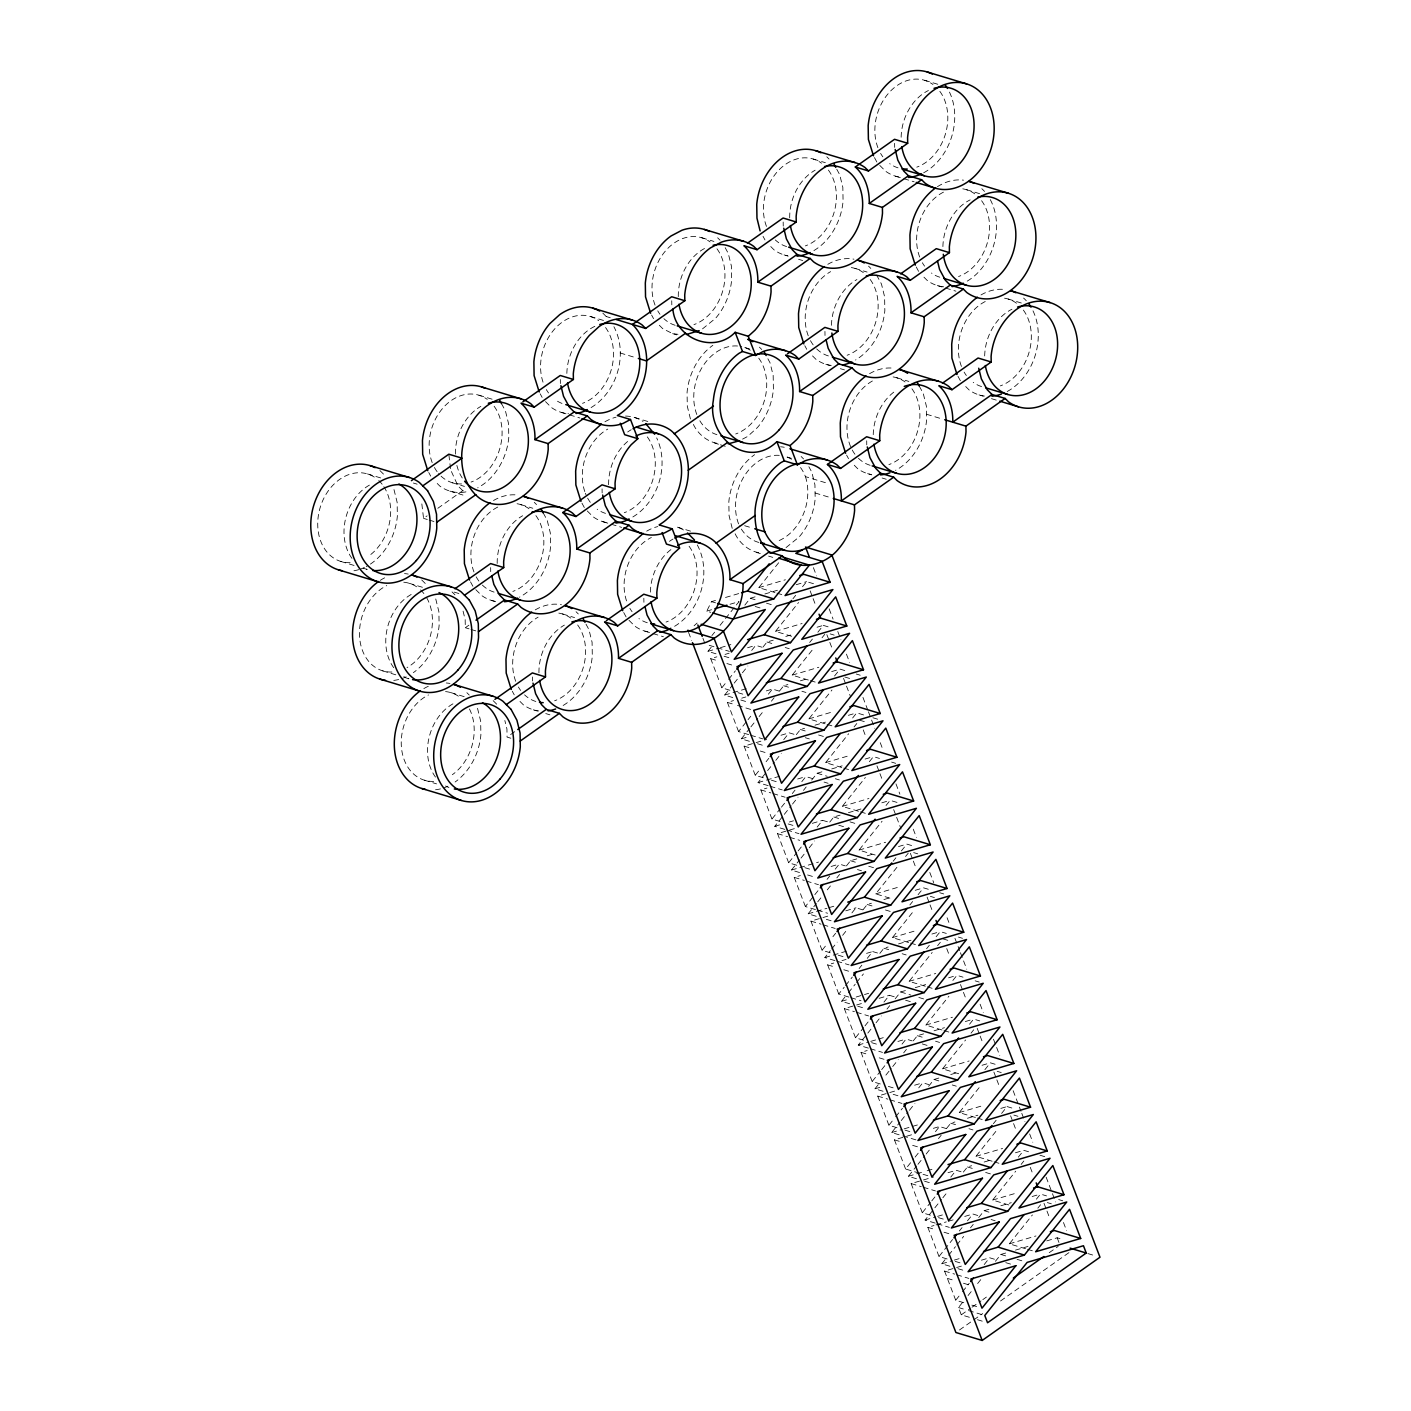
<?xml version="1.0" encoding="UTF-8"?>
<svg xmlns="http://www.w3.org/2000/svg" width="1411" height="1411" viewBox="0 0 1411 1411"><rect width="100%" height="100%" fill="white"/><g stroke="black" fill="none" stroke-linecap="round" stroke-linejoin="round"><path stroke-width="0.75" stroke-dasharray="5 3.75" d="M715.5 600.433L711.497 601.615L706.752 611.139L710.791 612.356M711.92 635.567L714.636 632.181M720.051 625.373L734.972 606.695M736.33 604.984L739.047 601.597L728.958 604.578M716.012 653.804L707.916 651.353L712.026 646.22M744.832 605.125L750.299 598.264L756.561 596.412M774.956 592.532L758.783 587.646L779.048 562.266M729.928 690.261L721.832 687.81L727.265 681.019M728.623 679.308L735.413 670.825M751.675 650.436L755.749 645.338L761.817 647.173M792.947 598.758L795.681 595.336M802.506 586.764L806.616 581.632L814.694 584.066M732.715 697.545L724.619 695.094L732.82 684.829M734.196 683.118L741.04 674.546M742.398 672.835L747.865 665.992M762.91 647.155L767.02 642.005L773.263 640.171M791.659 636.273L775.486 631.387L798.555 602.515M748.659 734.62L738.553 731.551L746.684 721.356M748.042 719.663L750.758 716.259M768.378 694.177L772.452 689.079L780.548 691.531M809.649 642.499L812.383 639.077M817.851 632.216L823.318 625.373L831.396 627.824M749.417 741.286L741.322 738.853L749.541 728.57M750.899 726.859L757.742 718.305M759.1 716.576L763.21 711.444M771.411 701.161L774.145 697.74M779.613 690.896L783.722 685.764L787.885 684.529M808.362 680.031L792.188 675.146L813.9 647.949M822.031 637.754L824.747 634.368M763.333 777.743L755.255 775.309L760.67 768.501M766.102 761.711L768.819 758.307M783.74 739.629L789.155 732.82L797.25 735.272M834.554 675.975L840.021 669.114L848.117 671.565M768.148 785.645L758.042 782.594L766.244 772.311M767.602 770.6L774.445 762.046M775.803 760.335L781.271 753.474M796.315 734.637L800.425 729.505L804.587 728.27M825.065 723.772L808.891 718.887L831.961 689.997M780.036 821.484L771.958 819.05L780.089 808.856M781.447 807.163L785.521 802.065M792.294 793.564L795.01 790.16M801.801 781.676L805.857 776.579L813.953 779.013M852.632 718.005L856.724 712.855L864.82 715.306M784.851 829.386L774.745 826.335L782.946 816.069M784.304 814.341L791.148 805.787M792.506 804.076L797.991 797.215M803.459 790.372L806.192 786.95M811.66 780.089L817.128 773.246L823.389 771.394M841.767 767.513L825.611 762.628L848.664 733.738M854.078 726.947L856.794 723.561M796.739 865.243L788.661 862.791L796.792 852.597M798.15 850.904L802.224 845.806M817.145 827.111L822.56 820.32L828.627 822.154M869.335 761.746L873.427 756.613L879.494 758.448M799.526 872.527L791.448 870.076L799.649 859.81M801.007 858.1L807.85 849.528M809.226 847.817L814.694 840.974M829.721 822.137L833.83 816.987L840.092 815.135M858.47 811.254L842.314 806.369L865.366 777.496M815.47 909.584L805.364 906.532L813.494 896.338M814.852 894.645L818.927 889.547M827.058 879.353L829.774 875.949M835.206 869.158L839.28 864.061L845.33 865.895M886.037 805.487L890.129 800.354L898.225 802.788M816.228 916.268L808.15 913.834L816.352 903.551M817.727 901.841L821.819 896.708M827.287 889.847L831.396 884.715M836.864 877.871L839.598 874.432M846.441 865.878L850.533 860.728L856.794 858.893M875.19 855.013L859.017 850.11L882.069 821.237M830.162 952.725L822.066 950.291L827.499 943.483M832.913 936.692L835.629 933.288M851.909 912.899L855.983 907.802L864.061 910.254M893.163 861.221L895.897 857.8M901.364 850.956L906.85 844.095L914.928 846.547M834.959 960.626L824.853 957.575L830.321 950.714M831.696 949.003L837.164 942.16M842.632 935.317L846.723 930.166M863.144 909.619L867.236 904.486L871.416 903.252M889.865 898.137L875.72 893.869L897.414 866.671M905.562 856.495L908.278 853.091M848.875 997.083L838.769 994.032L844.201 987.224M845.559 985.531L852.332 977.047M859.123 968.546L861.839 965.142M867.254 958.351L872.686 951.561L880.764 953.995M909.866 904.962L912.617 901.541M918.085 894.697L923.552 887.836L931.63 890.288M849.651 1003.768L841.556 1001.316L847.023 994.473M848.399 992.762L855.225 984.19M856.6 982.479L863.426 973.925M879.847 953.36L883.939 948.227L888.119 946.993M908.596 942.495L892.422 937.61L914.116 910.43M863.567 1040.224L855.472 1037.773L863.62 1027.578M864.978 1025.885L869.035 1020.788M883.956 1002.092L889.389 995.302L897.467 997.736M926.586 948.721L929.32 945.282M936.146 936.728L940.255 931.595L946.322 933.429M868.365 1048.126L858.258 1045.057L866.46 1034.792M867.836 1033.081L874.661 1024.509M876.037 1022.799L881.505 1015.955M886.972 1009.094L889.706 1005.673M895.174 998.829L900.641 991.968L906.903 990.116M925.299 986.236L909.125 981.35L932.177 952.478M937.61 945.67L940.326 942.283M880.27 1083.965L872.174 1081.514L880.323 1071.319M881.681 1069.626L885.738 1064.529M902.017 1044.14L906.091 1039.043L912.159 1040.877M952.848 980.469L956.958 975.336L963.025 977.17M883.057 1091.25L874.961 1088.816L880.429 1081.955M885.896 1075.111L891.382 1068.25M892.74 1066.54L898.207 1059.696M903.675 1052.835L906.409 1049.414M913.252 1040.859L917.362 1035.709L923.605 1033.875M942.001 1029.977L925.828 1025.091L948.897 996.219M896.973 1127.706L888.895 1125.255L894.309 1118.464M895.668 1116.771L902.458 1108.27M918.72 1087.881L922.794 1082.784L928.861 1084.618M969.551 1024.21L973.661 1019.077L979.728 1020.911M915.933 1139.876L891.664 1132.557L899.883 1122.274M901.241 1120.563L908.084 1112.009M909.442 1110.298L914.91 1103.437M928.597 1086.311L934.064 1079.468L940.308 1077.616M958.704 1073.736L942.53 1068.85L965.6 1039.96M971.015 1033.169L973.731 1029.765M927.821 1175.733L905.597 1169.013L913.728 1158.819M915.086 1157.108L919.161 1152.011M935.44 1131.64L939.497 1126.542L947.592 1128.976M984.896 1069.679L990.363 1062.818L998.459 1065.27M916.462 1178.749L908.384 1176.298L916.586 1166.015M917.944 1164.304L924.787 1155.75M926.145 1154.039L930.255 1148.889M938.456 1138.624L941.19 1135.202M946.658 1128.341L950.767 1123.209L954.93 1121.974M975.407 1117.477L959.233 1112.591L980.945 1085.412M930.378 1215.188L922.3 1212.755L930.431 1202.56M931.789 1200.867L935.863 1195.77M950.785 1177.074L956.199 1170.283L964.295 1172.717M993.397 1123.703L996.131 1120.263M1001.598 1113.42L1007.066 1106.577L1015.162 1109.011M935.193 1223.09L925.087 1220.039L941.49 1199.491M942.848 1197.78L946.957 1192.648M963.36 1172.082L967.47 1166.95L971.632 1165.715M992.109 1161.218L975.953 1156.332L997.648 1129.153M947.081 1258.947L939.003 1256.495L952.566 1239.511M959.339 1231.009L962.055 1227.623M967.487 1220.815L972.902 1214.024L980.998 1216.476M1018.301 1157.161L1023.769 1150.318L1031.864 1152.752M949.868 1266.231L941.79 1263.797L947.257 1256.936M948.615 1255.226L955.459 1246.671M956.834 1244.943L963.66 1236.389M970.503 1227.817L973.237 1224.395M978.705 1217.552L984.173 1210.691L990.434 1208.857M1008.812 1204.959L992.656 1200.073L1015.708 1171.201M1021.141 1164.41L1023.839 1161.006M963.784 1302.688L955.706 1300.236L961.138 1293.446M962.496 1291.753L969.269 1283.252M984.19 1264.573L989.622 1257.765L995.672 1259.6M1036.38 1199.191L1040.471 1194.059L1046.539 1195.893M969.357 1317.274L961.279 1314.823L958.492 1307.538L962.584 1302.388M968.069 1295.545L972.161 1290.412M977.629 1283.551L981.739 1278.419M995.408 1261.293L1000.875 1254.45L1007.137 1252.598M1025.532 1248.717L1009.359 1243.832L1032.411 1214.942M1037.843 1208.151L1040.56 1204.747M694.106 625.779L697.105 623.062M421.836 503.903L423.547 518.366L427.11 515.844M437.798 508.295L462.737 490.658L466.494 491.786A54.465 42.277 -73.2 0 1 439.862 486.107L436.475 482.721M463.073 611.139L465.171 619.641L465.313 627.719L468.875 625.196M510.623 734.567L515.967 730.792M961.279 1314.823L970.239 1308.491M972.038 1307.221L981.015 1300.871M982.814 1299.619L986.395 1297.079M1049.202 1252.703L1058.179 1246.372M959.462 1329.991L971.967 1321.155M973.749 1319.902L982.673 1313.588M1000.522 1300.977L1070.12 1251.804M702.519 328.869L715.589 318.269A54.465 42.277 -73.2 0 0 731.639 279.96L731.427 266.168L728.27 253.416L724.372 246.184M591.086 407.585C617.26 391.817 628.406 353.844 613.908 326.717M742.592 439.103L747.636 436.458L757.354 427.621A54.465 42.277 -73.2 0 0 773.404 389.33L773.175 375.52L770.036 362.768L767.108 357.353M632.851 516.955C658.496 501.505 669.555 464.942 656.662 437.886M786.033 547.591L799.102 536.991A54.465 42.277 -73.2 0 0 815.17 498.683L814.941 484.89L811.801 472.138L808.873 466.724M674.599 626.308C702.008 609.817 712.749 569.215 695.482 541.824M725.519 597.47L739.523 593.343M758.783 587.646L785.398 579.78M706.752 611.139L712.802 609.34M764.903 593.96L777.426 590.257M796.192 584.701L806.616 581.632M707.916 651.353L718.34 648.284M720.439 647.667L730.863 644.58M775.486 631.387L802.101 623.521M721.832 687.81L710.703 658.655L716.841 656.838M725.042 654.422L729.134 653.205M747.565 647.755L755.749 645.338M785.786 636.467L792.03 634.615M817.057 627.225L823.318 625.373M724.619 695.094L747.565 688.321M792.188 675.146L818.803 667.28M738.553 731.551L727.406 702.396L733.544 700.579M741.745 698.163L745.837 696.946M766.314 690.896L772.452 689.079M800.407 680.825L808.75 678.356M831.679 671.583L840.021 669.114M741.322 738.853L747.583 737.001M808.891 718.887L833.46 711.62M755.255 775.309L744.108 746.137L766.632 739.487M780.971 735.254L789.155 732.82M815.011 725.183L825.453 722.115M848.381 715.324L856.724 712.855M758.042 782.594L783.052 775.203M825.611 762.628L850.18 755.361M771.958 819.05L760.811 789.878L766.967 788.061M797.674 778.995L805.857 776.579M831.732 768.924L842.155 765.856M865.084 759.065L873.427 756.613M774.745 826.335L780.989 824.483M789.331 822.031L793.511 820.796M842.314 806.369L868.929 798.503M788.661 862.791L777.532 833.636L795.945 828.186M812.33 823.336L822.56 820.32M848.434 812.683L860.939 808.979M881.804 802.824L890.129 800.354M791.448 870.076L818.556 862.068M859.017 850.11L885.632 842.261M805.364 906.532L794.234 877.377L800.372 875.561M831.079 866.477L839.28 864.061M867.218 855.807L875.561 853.338M898.507 846.565L906.85 844.095M808.15 913.834L814.412 911.982M816.493 911.365L826.917 908.278M828.998 907.661L835.259 905.809M875.72 893.869L900.289 886.602M822.066 950.291L810.937 921.118L829.368 915.668M845.736 910.836L855.983 907.802M883.921 899.548L892.263 897.079M915.21 890.306L923.552 887.836M824.853 957.575L849.881 950.185M892.422 937.61L916.991 930.343M838.769 994.032L827.64 964.859L833.778 963.043M841.961 960.626L846.071 959.427M866.548 953.377L872.686 951.561M898.542 943.906L911.047 940.22M931.913 934.047L940.255 931.595M841.556 1001.316L847.817 999.464M856.16 997.013L862.403 995.161M864.502 994.543L868.665 993.309M909.125 981.35L935.74 973.484M855.472 1037.773L844.342 1008.618L854.572 1005.584M856.618 1004.985L862.774 1003.168M879.141 998.318L889.389 995.302M915.245 987.665L925.669 984.578M948.615 977.805L956.958 975.336M858.258 1045.057L868.682 1041.988M870.781 1041.371L883.286 1037.667M925.828 1025.091L952.443 1017.225M872.174 1081.514L861.045 1052.359L867.183 1050.542M897.907 1041.459L906.091 1039.043M934.029 1030.788L944.47 1027.702M965.318 1021.546L973.661 1019.077M874.961 1088.816L881.222 1086.964M942.53 1068.85L969.145 1060.984M888.895 1125.255L877.748 1096.1L896.179 1090.65M914.61 1085.218L922.794 1082.784M950.749 1074.529L956.993 1072.677M982.021 1065.287L990.363 1062.818M891.664 1132.557L902.105 1129.47M904.186 1128.853L918.79 1124.549M959.233 1112.591L983.802 1105.324M905.597 1169.013L894.451 1139.841L904.698 1136.825M906.744 1136.208L912.882 1134.391M933.359 1128.341L939.497 1126.542M967.452 1118.27L977.876 1115.201M1000.822 1108.411L1007.066 1106.577M908.384 1176.298L914.628 1174.446M916.709 1173.829L925.052 1171.377M927.15 1170.76L935.493 1168.29M975.953 1156.332L1002.568 1148.466M922.3 1212.755L911.153 1183.582L921.401 1180.566M923.447 1179.966L933.676 1176.933M948.016 1172.7L956.199 1170.283M984.155 1162.029L992.497 1159.56M1015.426 1152.787L1023.769 1150.318M925.087 1220.039L935.511 1216.97M937.592 1216.353L945.934 1213.883M992.656 1200.073L1017.225 1192.824M939.003 1256.495L927.856 1227.341L934.011 1225.524M936.057 1224.907L946.287 1221.891M948.333 1221.291L954.489 1219.474M964.718 1216.441L972.902 1214.024M1000.858 1205.77L1011.281 1202.683M1032.129 1196.528L1040.471 1194.059M941.79 1263.797L952.213 1260.711M954.295 1260.094L962.637 1257.624M1009.359 1243.832L1035.974 1235.965M955.706 1300.236L944.576 1271.082L962.99 1265.632M981.421 1260.182L989.622 1257.765M1015.479 1250.128L1027.984 1246.424M1046.75 1240.886L1057.192 1237.8L1063.241 1239.634M659.325 325.271L662.711 328.657L672.641 333.631L677.968 334.319M693.365 424.429C698.198 434.553 708.375 442.789 719.733 443.671M735.131 533.781C739.946 543.905 750.123 552.16 761.499 553.041M924.646 80.304L938.791 84.572M966.394 189.674L980.557 193.942M895.509 176.181L901.717 178.051M903.798 178.686L914.169 181.807M813.212 159.037L825.347 162.688M1008.159 299.026L1022.305 303.312M937.257 285.533L943.483 287.421M945.564 288.038L955.935 291.177M854.978 268.39L867.095 272.058M784.075 254.897L788.22 256.149M798.591 259.289L802.736 260.541M701.778 237.754L713.913 241.422M979.022 394.904L983.167 396.156M991.474 398.66L997.7 400.548M896.726 377.76L908.86 381.429M825.841 364.267L829.985 365.52M840.356 368.659L844.501 369.911M749.611 348.958L743.544 347.124A45.752 35.522 -73.2 0 1 750.317 350.245M672.641 333.631L676.68 334.848M606.201 316.505L610.24 317.74M926.498 414.234L942.671 419.12M590.345 316.487L604.508 320.756M620.117 352.962L636.29 357.847M867.589 473.62L871.751 474.872M882.122 478.012L886.267 479.264M787.32 457.093L791.359 458.31M634.65 417.515L648.795 421.783M714.407 442.983L718.446 444.218M720.474 444.818L726.524 446.652M800.513 467.535A45.752 35.522 -73.2 0 1 805.434 476.636L827.657 483.356M561.208 412.347L567.434 414.234M569.515 414.869L579.886 417.991M815.082 492.968L831.238 497.854M478.929 395.203L493.074 399.489M744.638 525.703L752.716 528.137M690.561 531.153L676.416 526.867A54.465 42.277 -73.2 0 1 684.794 530.783M756.173 552.354L760.317 553.606M768.607 556.11L772.769 557.363M602.973 521.717L609.199 523.604M611.28 524.222L621.651 527.361M452.314 482.738L464.448 486.407M520.677 504.574L532.811 508.242M449.792 491.081L466.388 496.09M413.37 483.038L417.127 484.167M776.985 593.149L783.034 594.983M367.495 473.937L381.64 478.223M750.299 598.264L758.395 600.716M766.473 603.15L772.54 604.984M755.22 606.483L761.287 608.317M830.144 633.892L834.183 635.109M711.497 601.615L715.553 602.832M423.547 518.366L427.304 519.495M429.173 520.059L434.8 521.77M767.02 642.005L773.069 643.839M785.204 647.508L789.243 648.725M856.195 673.999L860.234 675.234M844.836 677.015L850.886 678.85M709.186 645.286L715.236 647.12M717.264 647.737L729.399 651.388M810.39 680.631L816.458 682.465M644.739 631.087L650.965 632.957M653.028 633.592L663.399 636.714M724.09 656.238L732.186 658.69M710.703 658.655L718.781 661.089M726.877 663.54L734.955 665.974M562.442 613.944L574.577 617.595M783.722 685.764L789.772 687.58M801.907 691.249L805.946 692.466M491.539 600.451L495.702 601.703M872.898 717.758L878.965 719.575M458.892 593.537L451.379 591.262L454.977 594.86M340.898 561.472L355.043 565.74M363.121 568.192L367.16 569.409A45.752 35.522 -73.2 0 1 363.685 568.086M409.261 583.307L423.406 587.576M859.511 720.157L865.578 721.991M738.006 692.695L744.073 694.529M827.093 724.372L833.16 726.206M740.793 699.997L748.888 702.431M727.406 702.396L735.501 704.83M737.512 705.447L751.657 709.715M465.313 627.719L469.052 628.847M470.939 629.429L476.565 631.123M800.425 729.505L808.503 731.939M818.609 734.99L824.677 736.824M891.629 762.099L895.668 763.333M805.328 737.706L809.367 738.941M750.67 735.219L762.804 738.888M843.796 768.131L849.863 769.965M757.495 743.738L765.591 746.172M744.108 746.137L752.204 748.588M760.282 751.022L768.378 753.474M817.128 773.246L827.234 776.297M835.312 778.749L839.369 779.966M824.059 782.064L828.098 783.299M771.429 780.195L777.479 782.029M533.305 709.804L537.45 711.056M545.757 713.56L549.902 714.83M860.498 811.872L866.566 813.706M770.159 786.262L782.294 789.931M382.646 670.842L396.808 675.111M404.886 677.545L408.925 678.779A45.752 35.522 -73.2 0 1 403.775 676.61M451.009 692.66L465.171 696.946M760.811 789.878L770.917 792.929M772.946 793.546L785.08 797.215M833.83 816.987L841.908 819.438M850.004 821.872L858.082 824.324M838.734 825.206L844.801 827.04M913.675 852.614L917.714 853.831M510.817 738.218L507.06 737.089L506.937 729.011L504.838 720.51M788.132 823.936L794.181 825.77M786.862 830.003L798.996 833.672M777.532 833.636L787.638 836.688M789.649 837.287L799.755 840.356M850.533 860.728L856.6 862.562M868.735 866.231L874.785 868.065M939.726 892.722L943.765 893.957M857.465 869.564L861.504 870.781M930.378 896.355L934.417 897.572M804.834 867.677L810.902 869.511M807.621 874.961L815.699 877.413M794.234 877.377L804.341 880.429M806.351 881.046L818.486 884.697M867.236 904.486L873.303 906.321M885.438 909.972L891.505 911.806M958.439 937.08L962.478 938.315M424.411 780.195L436.546 783.863M943.042 938.879L951.12 941.331M817.498 910.201L827.604 913.252M910.606 943.112L916.674 944.929M826.335 919.319L832.402 921.154M810.937 921.118L821.043 924.17M823.054 924.787L835.189 928.456M883.939 948.227L892.034 950.661M902.14 953.73L906.179 954.947M975.142 980.839L979.199 982.056M838.24 955.176L844.307 956.993M927.327 986.853L933.377 988.688M836.988 961.244L849.105 964.895M827.64 964.859L835.718 967.311M843.813 969.745L851.891 972.197M900.641 991.968L910.748 995.02M918.843 997.471L924.91 999.305M905.562 1000.187L911.629 1002.022M850.904 997.7L861.01 1000.752M944.03 1030.594L950.079 1032.429M857.729 1006.202L865.807 1008.653M844.342 1008.618L854.449 1011.669M856.477 1012.269L868.594 1015.938M917.362 1035.709L923.411 1037.544M935.546 1041.212L939.585 1042.429M922.265 1043.928L928.332 1045.763M997.189 1071.337L1001.228 1072.554M871.645 1042.658L877.713 1044.493M870.393 1048.726L882.51 1052.394M861.045 1052.359L869.123 1054.793M879.247 1057.844L885.297 1059.679M934.064 1079.468L942.142 1081.902M952.249 1084.953L956.288 1086.188M1013.892 1115.078L1017.948 1116.295M888.348 1086.399L894.415 1088.234M977.435 1118.094L983.502 1119.911M893.163 1094.301L899.23 1096.135M877.748 1096.1L887.854 1099.151M889.882 1099.769L901.999 1103.437M950.767 1123.209L956.834 1125.043M968.951 1128.712L972.99 1129.929M1039.942 1155.203L1046.01 1157.038M905.051 1130.158L911.118 1131.975M994.138 1161.835L1000.205 1163.669M894.451 1139.841L902.546 1142.293M912.652 1145.344L918.72 1147.178M967.47 1166.95L975.548 1169.402M985.654 1172.453L991.721 1174.287M1058.673 1199.562L1062.712 1200.779M1047.315 1202.578L1051.354 1203.795M924.54 1181.183L932.636 1183.635M911.153 1183.582L921.26 1186.651M923.288 1187.251L935.422 1190.919M984.173 1210.691L992.25 1213.143M991.104 1219.527L995.143 1220.744M1087.846 1253.568L1095.924 1256.002M938.474 1217.64L944.523 1219.474M1027.543 1249.317L1033.61 1251.151M937.204 1223.707L949.338 1227.376M927.856 1227.341L935.952 1229.775M944.03 1232.226L952.125 1234.66M1000.875 1254.45L1008.971 1256.884M1017.049 1259.335L1023.116 1261.169M1005.778 1262.651L1011.846 1264.485M955.176 1261.381L961.244 1263.215M957.963 1268.683L966.041 1271.117M944.576 1271.082L954.683 1274.133M956.693 1274.75L968.828 1278.401M947.345 1278.366L955.441 1280.818M963.519 1283.252L969.586 1285.086M971.879 1305.122L977.946 1306.956M958.492 1307.538L966.57 1309.972M968.599 1310.59L982.744 1314.858M977.453 1319.708L983.502 1321.543M879.794 165.422L885.579 171.207A54.465 42.277 -73.2 0 0 900.923 177.345M826.793 156.797L829.068 159.055M923.94 277.173L927.327 280.56A54.465 42.277 -73.2 0 0 944.541 286.892M868.559 266.15L870.816 268.425M965.706 386.543L969.092 389.93A54.465 42.277 -73.2 0 0 984.437 396.068M770.759 246.537L774.145 249.923A54.465 42.277 -73.2 0 0 787.655 255.779M717.635 237.789L720.016 240.17M812.524 355.907L815.911 359.294A54.465 42.277 -73.2 0 0 831.255 365.431M759.4 347.141L761.781 349.54M854.272 465.26L857.659 468.664A54.465 42.277 -73.2 0 0 871.169 474.502M801.148 456.511L803.547 458.91M602.814 313.119L608.6 318.904M545.51 401.606L551.278 407.391A54.465 42.277 -73.2 0 0 568.492 413.705M587.258 510.958L593.043 516.743A54.465 42.277 -73.2 0 0 608.388 522.881M534.275 502.334L536.533 504.591M629.024 620.329L634.809 626.114A54.465 42.277 -73.2 0 0 650.154 632.251M462.737 490.658L457.958 485.878L451.061 470.78M576.041 611.704L578.298 613.961M379.947 470.569L385.732 476.354M475.842 589.692L481.61 595.477A54.465 42.277 -73.2 0 0 495.12 601.315M421.713 579.939L427.498 585.724M519.989 701.443L523.375 704.83A54.465 42.277 -73.2 0 0 538.72 710.968M493.144 700.632L496.725 704.23M466.865 692.695L469.263 695.076M874.467 157.609L877.395 163.023M916.233 266.961L919.161 272.394M957.998 376.331L960.926 381.746M836.776 169.267L839.704 174.682L842.843 187.434L843.072 201.226A54.465 42.277 -73.2 0 1 813.777 250.647M876.584 275.022L881.469 284.052L884.609 296.804L884.838 310.596A54.465 42.277 -73.2 0 1 855.542 359.999M919.319 386.191L923.235 393.404L926.374 406.156L926.604 419.967A54.465 42.277 -73.2 0 1 895.491 470.374M763.034 236.325L764.991 239.941M804.799 345.695L806.757 349.311M846.565 455.065L848.522 458.663M651.617 315.059L653.558 318.674M540.184 393.792L542.141 397.391M581.949 503.145L584.877 508.56M623.715 612.515L626.643 617.93M501.505 403.634L505.42 410.866L508.56 423.617L508.789 437.41A54.465 42.277 -73.2 0 1 477.676 487.818M543.27 513.004L547.186 520.218L550.325 532.97L550.555 546.78A54.465 42.277 -73.2 0 1 519.442 597.188M586.006 624.173L588.934 629.588L592.091 642.34L592.303 656.133A54.465 42.277 -73.2 0 1 563.024 705.535M428.75 472.509L430.708 476.124M470.516 581.879L473.443 587.293M512.281 691.231L514.239 694.847M813.406 567.645L816.546 575.882M829.139 608.846L833.072 619.129M837.781 631.493L840.921 639.73M846.441 654.14L849.581 662.376M862.95 697.387L867.659 709.751M868.453 711.797L870.816 717.987M871.592 720.033L874.749 728.27M880.252 742.697L882.598 748.871M895.967 783.881L899.901 794.181M913.27 829.192L916.427 837.428M929.796 872.439L933.729 882.722M947.081 917.732L949.444 923.905M954.947 938.333L959.674 950.679M960.45 952.742L966.747 969.216M980.116 1004.226L983.255 1012.463M993.485 1039.237L995.849 1045.41M996.625 1047.473L999.782 1055.71M1013.151 1090.721L1021 1111.304M1021.793 1113.367L1024.933 1121.604M1029.66 1133.968L1032.799 1142.205M1046.168 1177.215L1051.671 1191.625M1052.465 1193.688L1055.604 1201.925M1063.471 1222.508L1066.61 1230.745M810.143 590.856L812.366 596.694M813.106 598.634L816.087 606.413M826.846 634.615L829.068 640.435M829.809 642.393L832.79 650.154M843.549 678.356L845.771 684.194M846.512 686.134L850.233 695.852M863.232 729.875L866.195 737.653M876.954 765.838L879.194 771.676M879.935 773.616L882.157 779.454M893.657 809.597L895.897 815.417M896.638 817.357L901.082 829.033M910.377 853.338L912.6 859.158M913.34 861.116L915.563 866.936M927.08 897.079L929.302 902.917M930.043 904.857L933.006 912.635M946.746 948.598L948.968 954.436M960.485 984.578L962.708 990.399M963.448 992.339L966.429 1000.117M977.188 1028.319L979.41 1034.14M980.151 1036.097L982.391 1041.918M993.891 1072.06L996.113 1077.898M996.854 1079.838L999.835 1087.616M1010.593 1115.801L1012.816 1121.639M1013.574 1123.579L1016.537 1131.357M1030.277 1167.32L1033.24 1175.098M1043.999 1203.301L1046.239 1209.121M1046.98 1211.079L1049.202 1216.899M1057.192 1237.8L1059.961 1245.102M702.943 638.336L705.13 644.069M688.533 632.34L691.672 640.576M732.203 528.367L729.064 515.615L728.834 501.822A54.465 42.277 -73.2 0 1 754.603 454.677M690.438 418.996L687.298 406.245L687.069 392.452A54.465 42.277 -73.2 0 1 712.837 345.325M450.532 468.664L448.821 454.201M477.518 708.322L480.657 721.074L480.886 734.866A54.465 42.277 -73.2 0 1 455.118 781.994M435.752 598.952L438.892 611.704L439.121 625.496A54.465 42.277 -73.2 0 1 413.352 672.641M393.986 489.582L397.144 502.334L397.355 516.144A54.465 42.277 -73.2 0 1 366.243 566.552M894.609 143.34L894.68 147.379M866.707 440.796L866.76 444.835M824.941 331.426L825.012 335.465M783.176 222.056L783.246 226.095M671.742 300.79L671.812 304.829M643.839 598.246L643.91 602.285M602.074 488.876L602.144 492.915M560.326 379.524L560.379 383.563M532.406 676.963L532.476 681.002M490.658 567.61L490.711 571.649M901.135 137.237A45.752 35.522 -73.2 0 1 928.42 90.516M789.701 217.911A45.752 35.522 -73.2 0 1 815.135 170.202M942.901 246.59A45.752 35.522 -73.2 0 1 970.168 199.868M984.666 355.96A45.752 35.522 -73.2 0 1 1011.934 309.238M831.467 325.324A45.752 35.522 -73.2 0 1 856.9 279.572M873.233 434.676A45.752 35.522 -73.2 0 1 895.085 391.182M678.285 296.645A45.752 35.522 -73.2 0 1 705.553 247.966M608.617 484.731A45.752 35.522 -73.2 0 1 630.47 439.28M650.383 592.144A45.752 35.522 -73.2 0 1 672.236 548.632M538.949 672.818A45.752 35.522 -73.2 0 1 564.382 625.108M497.183 563.448A45.752 35.522 -73.2 0 1 522.617 515.756M462.244 477.994A45.752 35.522 -73.2 0 1 456.847 465.33M455.418 454.095A45.752 35.522 -73.2 0 1 480.851 406.386M566.852 373.404A45.752 35.522 -73.2 0 1 595.989 325.835M981.809 188.686A54.465 42.277 -73.2 0 1 984.543 191.437M990.275 199.604A54.465 42.277 -73.2 0 1 965.159 282.288M937.433 186.693A54.465 42.277 -73.2 0 1 963.519 180.167M962.778 188.827A45.752 35.522 -73.2 0 1 974.736 193.836M981.597 200.715A45.752 35.522 -73.2 0 1 958.563 276.521M939.797 277.209A45.752 35.522 -73.2 0 1 931.454 273.029M924.593 266.15A45.752 35.522 -73.2 0 1 922.371 262.746M919.672 257.049A45.752 35.522 -73.2 0 1 943.888 191.931M827.798 264.316A54.465 42.277 -73.2 0 1 853.937 259.183M851.344 267.543A45.752 35.522 -73.2 0 1 863.303 272.57M870.181 279.449A45.752 35.522 -73.2 0 1 847.129 355.255M828.363 355.925A45.752 35.522 -73.2 0 1 814.394 346.436M813.159 344.884A45.752 35.522 -73.2 0 1 809.05 337.74M808.238 335.783A45.752 35.522 -73.2 0 1 830.62 271.635M758.748 358.165A45.752 35.522 -73.2 0 1 735.713 433.971M716.929 434.659A45.752 35.522 -73.2 0 1 697.616 416.474M696.805 414.499A45.752 35.522 -73.2 0 1 703.295 365.52A45.752 35.522 -73.2 0 1 741.763 346.647M625.514 416.069A54.465 42.277 -73.2 0 1 643.028 421.43M604.931 421.783A54.465 42.277 -73.2 0 1 616.06 417.18M647.314 436.899A45.752 35.522 -73.2 0 1 624.279 512.704M605.513 513.375A45.752 35.522 -73.2 0 1 597.17 509.212M590.309 502.334A45.752 35.522 -73.2 0 1 585.389 493.233M584.771 491.557A45.752 35.522 -73.2 0 1 607.771 429.085M627.683 431.995A54.465 42.277 -73.2 0 1 631.211 429.72M766.473 226.413A45.752 35.522 -73.2 0 1 777.144 171.93A45.752 35.522 -73.2 0 1 821.555 163.2M828.416 170.078A45.752 35.522 -73.2 0 1 805.381 245.884M786.597 246.572A45.752 35.522 -73.2 0 1 775.309 239.941M949.462 92.103A54.465 42.277 -73.2 0 1 923.394 172.918M877.907 147.696A45.752 35.522 -73.2 0 1 888.56 93.214A45.752 35.522 -73.2 0 1 932.971 84.484M939.849 91.345A45.752 35.522 -73.2 0 1 916.797 167.151M898.031 167.838A45.752 35.522 -73.2 0 1 889.688 163.658M882.827 156.797A45.752 35.522 -73.2 0 1 880.605 153.393M1023.575 298.056A54.465 42.277 -73.2 0 1 1026.308 300.79M1032.993 310.826A54.465 42.277 -73.2 0 1 1006.925 391.641M980.98 294.952A54.465 42.277 -73.2 0 1 1005.285 289.537M1004.544 298.18A45.752 35.522 -73.2 0 1 1016.502 303.206M1023.363 310.085A45.752 35.522 -73.2 0 1 1000.328 385.891M981.562 386.561A45.752 35.522 -73.2 0 1 973.22 382.381M966.359 375.52A45.752 35.522 -73.2 0 1 964.136 372.116M961.438 366.419A45.752 35.522 -73.2 0 1 985.654 301.301M869.564 373.686A54.465 42.277 -73.2 0 1 893.851 368.253M893.11 376.913A45.752 35.522 -73.2 0 1 905.068 381.94M911.929 388.801A45.752 35.522 -73.2 0 1 888.895 464.607M870.128 465.295A45.752 35.522 -73.2 0 1 856.142 455.806M854.925 454.236A45.752 35.522 -73.2 0 1 872.386 380.988M780.565 446.793A54.465 42.277 -73.2 0 1 784.269 447.269M805.434 476.636A45.805 35.557 -73.2 0 1 777.055 541.418M758.801 542.441A45.805 35.557 -73.2 0 1 739.435 525.703M787.056 457.076A45.752 35.522 -73.2 0 1 792.082 459.598M738.57 523.869A45.752 35.522 -73.2 0 1 743.809 476.865A45.752 35.522 -73.2 0 1 779.824 455.4M646.697 531.136A54.465 42.277 -73.2 0 1 657.826 526.55M689.079 546.251A45.752 35.522 -73.2 0 1 666.045 622.057M647.279 622.745A45.752 35.522 -73.2 0 1 638.936 618.565M632.057 611.704A45.752 35.522 -73.2 0 1 629.853 608.3M626.537 600.91A45.752 35.522 -73.2 0 1 651.371 537.468M669.449 541.348A54.465 42.277 -73.2 0 1 672.976 539.073M655.057 305.146A45.752 35.522 -73.2 0 1 665.71 250.664A45.752 35.522 -73.2 0 1 710.121 241.934M716.982 248.812A45.752 35.522 -73.2 0 1 693.947 324.618M675.181 325.288A45.752 35.522 -73.2 0 1 663.893 318.674M659.978 314.247A45.752 35.522 -73.2 0 1 657.755 310.843M543.023 382.187A45.752 35.522 -73.2 0 1 554.893 328.692A45.752 35.522 -73.2 0 1 598.687 320.667M605.548 327.528A45.752 35.522 -73.2 0 1 582.514 403.334M562.001 403.423A45.752 35.522 -73.2 0 1 555.405 399.842M548.544 392.964A45.752 35.522 -73.2 0 1 546.322 389.577M432.189 462.596A45.752 35.522 -73.2 0 1 442.842 408.114A45.752 35.522 -73.2 0 1 487.254 399.384M494.132 406.262A45.752 35.522 -73.2 0 1 471.08 482.068M461.556 483.938A45.752 35.522 -73.2 0 1 438.345 473.267M437.11 471.697A45.752 35.522 -73.2 0 1 433.001 464.554M493.515 500.499A54.465 42.277 -73.2 0 1 517.802 495.067M517.061 503.727A45.752 35.522 -73.2 0 1 529.019 508.754M535.88 515.615A45.752 35.522 -73.2 0 1 512.846 591.421M494.079 592.109A45.752 35.522 -73.2 0 1 480.093 582.62M478.876 581.067A45.752 35.522 -73.2 0 1 474.766 573.924M473.955 571.966A45.752 35.522 -73.2 0 1 500.041 505.985M535.263 609.869A54.465 42.277 -73.2 0 1 561.402 604.719M558.827 613.097A45.752 35.522 -73.2 0 1 570.785 618.106M577.646 624.985A45.752 35.522 -73.2 0 1 554.611 700.791M535.845 701.479A45.752 35.522 -73.2 0 1 524.557 694.847M520.641 690.42A45.752 35.522 -73.2 0 1 518.419 687.016M515.72 681.319A45.752 35.522 -73.2 0 1 538.102 617.171M447.922 786.192A54.465 42.277 -73.2 0 1 444.218 787.726M440.461 788.872A54.465 42.277 -73.2 0 1 434.764 789.843M423.847 688.586A54.465 42.277 -73.2 0 1 429.35 685.852M446.282 682.977A54.465 42.277 -73.2 0 1 449.968 683.453M445.541 691.584A45.752 35.522 -73.2 0 1 459.351 696.84M469.44 708.939A45.752 35.522 -73.2 0 1 452.331 774.71M433.653 781.394A45.752 35.522 -73.2 0 1 401.324 745.908A45.752 35.522 -73.2 0 1 428.521 694.935M448.945 787.532A45.752 35.522 -73.2 0 1 445.541 785.98M435.488 777.091A45.752 35.522 -73.2 0 1 454.783 702.872M406.174 676.839A54.465 42.277 -73.2 0 1 402.452 678.356M398.696 679.502A54.465 42.277 -73.2 0 1 391.129 680.596M380.3 580.327A54.465 42.277 -73.2 0 1 387.584 576.482M404.516 573.607A54.465 42.277 -73.2 0 1 408.22 574.083M403.775 582.214A45.752 35.522 -73.2 0 1 417.603 587.47M420.549 589.921A45.752 35.522 -73.2 0 1 424.464 594.348M426.686 597.753A45.752 35.522 -73.2 0 1 407.003 667.597M391.905 672.024A45.752 35.522 -73.2 0 1 359.558 636.555A45.752 35.522 -73.2 0 1 386.755 585.565M393.722 667.72A45.752 35.522 -73.2 0 1 413.035 593.502M364.408 567.469A54.465 42.277 -73.2 0 1 360.705 569.003M358.835 569.621A54.465 42.277 -73.2 0 1 351.233 571.102M350.14 562.672A45.752 35.522 -73.2 0 1 320.226 507.343A45.752 35.522 -73.2 0 1 375.837 478.117M378.783 480.551A45.752 35.522 -73.2 0 1 382.698 484.978M383.845 486.636A45.752 35.522 -73.2 0 1 368.8 555.987M351.956 558.368A45.752 35.522 -73.2 0 1 371.269 484.149"/><path stroke-width="1.5" d="M741.516 592.743L747.53 590.98L769.207 563.8M717.564 603.449L737.777 609.552L773.792 598.917L800.919 564.947L778.678 558.227M736.754 669.131L740.828 664.034M747.548 639.642L764.233 634.721L791.571 600.469M790.513 642.658L832.896 589.569L776.579 606.201L734.196 659.29L790.513 642.658L764.233 634.721M766.332 682.783L780.936 678.462L806.916 645.921M807.215 686.399L849.598 633.31L793.282 649.96L750.899 703.048L807.215 686.399L780.936 678.462M770.177 756.613L772.875 753.209M783.034 726.524L797.638 722.203L823.618 689.662M823.918 730.157L866.301 677.051L810.002 693.701L767.602 746.789L823.918 730.157L797.638 722.203M786.879 800.354L789.596 796.968M799.737 770.265L814.341 765.961L840.321 733.42M840.621 773.898L883.004 720.809L826.705 737.442L784.304 790.53L840.621 773.898L814.341 765.961M803.582 844.095L806.298 840.709M816.44 814.006L831.044 809.702L858.399 775.45M857.324 817.639L899.707 764.55L843.408 781.183L801.025 834.271L857.324 817.639L831.044 809.702M820.285 887.854L823.001 884.45M833.16 857.765L847.746 853.443L875.102 819.191M874.026 861.38L916.409 808.291L860.11 824.924L817.727 878.03L874.026 861.38L847.746 853.443M836.988 931.595L839.704 928.191M847.764 902.123L864.449 897.184L891.805 862.932M890.729 905.139L933.112 852.032L876.813 868.682L834.43 921.771L890.729 905.139L864.449 897.184M853.69 975.336L856.406 971.95M866.566 945.247L881.152 940.943L907.132 908.402M907.432 948.88L949.832 895.791L893.516 912.423L851.133 965.512L907.432 948.88L881.152 940.943M870.393 1019.077L873.109 1015.691M883.268 988.988L897.872 984.684L923.852 952.143M924.134 992.621L966.535 939.532L910.218 956.164L867.836 1009.253L924.134 992.621L897.872 984.684M887.096 1062.836L889.812 1059.432M899.971 1032.746L914.575 1028.425L940.555 995.884M940.855 1036.362L983.238 983.273L926.921 999.905L884.538 1053.012L940.855 1036.362L914.575 1028.425M903.816 1106.577L906.515 1103.173M916.674 1076.487L931.278 1072.166L958.616 1037.914M957.558 1080.103L999.94 1027.014L943.624 1043.664L901.241 1096.753L957.558 1080.103L931.278 1072.166M920.519 1150.318L923.217 1146.914M933.377 1120.228L947.98 1115.925L975.318 1081.655M974.26 1123.861L1016.643 1070.773L960.344 1087.405L917.944 1140.494L974.26 1123.861L947.98 1115.925M937.221 1194.059L939.938 1190.672M947.998 1164.586L964.683 1159.666L992.021 1125.414M990.963 1167.602L1033.346 1114.514L977.047 1131.146L934.646 1184.235L990.963 1167.602L964.683 1159.666M953.924 1237.817L956.64 1234.413M966.782 1207.728L981.386 1203.407L1007.366 1170.865M1007.666 1211.343L1050.049 1158.255L993.75 1174.887L951.367 1227.993L1007.666 1211.343L981.386 1203.407M970.627 1281.558L973.343 1278.154M983.502 1251.469L998.088 1247.148L1024.069 1214.606M1024.368 1255.084L1066.751 1201.996L1010.452 1218.645L968.069 1271.734L1024.368 1255.084L998.088 1247.148M601.403 424.041L591.703 432.877A54.465 42.277 -73.2 0 0 575.653 471.186L575.864 484.978L580.962 501.346M937.486 260.982L939.585 269.483L945.441 280.33L950.22 285.11L963.36 289.079L966.747 292.483A54.465 42.277 -73.2 0 0 1031.423 262.181A54.465 42.277 -73.2 0 0 1004.773 192.372A54.465 42.277 -73.2 0 0 949.356 246.907L949.444 252.64L910.236 280.33L906.85 276.944A54.465 42.277 -73.2 0 0 837.922 325.641L838.011 331.356L798.802 359.064L795.416 355.66A54.465 42.277 -73.2 0 0 763.157 351.498L755.626 355.466L748.289 336.277L735.166 332.308C714.089 354.232 675.252 338.799 672.871 309.08M748.289 336.277L755.008 330.174A54.465 42.277 -73.2 0 0 771.059 291.865L770.97 286.151L810.179 258.442L813.565 261.846A54.465 42.277 -73.2 0 0 882.492 213.149L882.404 207.417L921.595 179.726L924.999 183.113A54.465 42.277 -73.2 0 0 989.658 152.811A54.465 42.277 -73.2 0 0 963.007 83.002A54.465 42.277 -73.2 0 0 907.59 137.555L907.679 143.269L868.47 170.96L855.331 166.992L894.539 139.301L907.679 143.269M868.47 170.96L865.084 167.574A54.465 42.277 -73.2 0 0 796.157 216.271L796.245 222.003L757.054 249.694L753.668 246.308A54.465 42.277 -73.2 0 0 721.391 242.145L710.491 247.86A54.465 42.277 -73.2 0 0 684.723 295.005L684.829 300.719L671.689 296.751L632.481 324.442C657.826 349.981 647.014 397.92 617.365 415.522L630.505 419.508L637.825 438.68L631.123 444.782A54.465 42.277 -73.2 0 0 615.055 483.091L615.161 488.806L575.953 516.514L562.813 512.546L602.021 484.837L615.161 488.806M643.169 533.411L633.468 542.247A54.465 42.277 -73.2 0 0 617.401 580.538L617.63 594.348L622.727 610.698M978.723 368.236L981.35 378.853L987.206 389.683L991.986 394.48L1005.126 398.449L1008.512 401.835A54.465 42.277 -73.2 0 0 1073.189 371.534A54.465 42.277 -73.2 0 0 1046.521 301.725A54.465 42.277 -73.2 0 0 991.104 356.277L991.21 361.992L952.002 389.701L948.615 386.297A54.465 42.277 -73.2 0 0 879.688 434.994L879.776 440.726L840.568 468.417L837.182 465.03A54.465 42.277 -73.2 0 0 804.905 460.868L797.391 464.819L790.054 445.629L776.914 441.661C747.019 470.304 706.452 436.228 713.349 400.389A54.465 42.277 -73.2 0 1 739.117 353.261L742.486 351.498L755.626 355.466M790.054 445.629L796.756 439.544A54.465 42.277 -73.2 0 0 812.824 401.235L812.736 395.503L851.927 367.812L855.331 371.199A54.465 42.277 -73.2 0 0 924.258 322.502L924.152 316.787L963.36 289.079M633.028 428.715A54.465 42.277 -73.2 0 1 670.86 430.426C700.156 454.889 690.314 506.496 659.131 524.892L672.253 528.86L679.591 548.05L672.888 554.153A54.465 42.277 -73.2 0 0 656.82 592.461L656.909 598.176L617.718 625.867L604.578 621.898C614.632 630.929 618.865 645.127 618.494 658.355L631.634 662.323L670.842 634.633L674.229 638.019A54.465 42.277 -73.2 0 0 706.505 642.181C729.416 632.886 743.456 607.806 743.068 583.607L782.258 555.899C797.938 572.601 825.417 565.229 838.522 548.897A54.465 42.277 -73.2 0 0 854.59 510.588L854.484 504.873L893.692 477.183L897.079 480.569A54.465 42.277 -73.2 0 0 966.006 431.872L965.918 426.14L1005.126 398.449M411.412 480.64L448.821 454.201L461.961 458.169L422.753 485.878M522.828 401.923L560.255 375.485L573.395 379.453L573.307 373.721A54.465 42.277 -73.2 0 1 589.357 335.43L599.058 326.594A54.465 42.277 -73.2 0 1 642.234 325.024L645.621 328.428L684.829 300.719M747.477 243.203L783.105 218.017L796.245 222.003M630.505 419.508L622.974 423.459A54.465 42.277 -73.2 0 1 590.698 419.296L587.311 415.91L548.103 443.601L534.963 439.632C535.333 426.404 531.1 412.188 521.047 403.176L534.187 407.144L573.395 379.453M534.963 439.632L574.171 411.941L587.311 415.91M685.605 333.208L646.397 360.899L638.319 358.465M757.054 249.694L743.914 245.726C753.95 254.738 758.201 268.954 757.83 282.182L797.039 254.474L810.179 258.442M855.331 166.992C865.384 176.022 869.635 190.238 869.264 203.449L908.455 175.758L921.595 179.726M436.687 522.335L475.877 494.626M454.942 588.757L490.587 563.571L503.727 567.539L503.639 561.825A54.465 42.277 -73.2 0 1 572.566 513.11L575.953 516.514M674.246 433.812L713.437 406.121M787.461 353.826L824.871 327.387L838.011 331.356M900.659 273.84L936.304 248.653L949.444 252.64M464.519 595.23L503.727 567.539M476.001 620.17L504.503 600.028L517.643 603.996L521.029 607.383A54.465 42.277 -73.2 0 0 589.957 558.685L589.869 552.971L629.077 525.262L632.463 528.666A54.465 42.277 -73.2 0 0 664.74 532.811L672.253 528.86M562.813 512.546C572.866 521.559 577.099 535.774 576.729 549.002L615.937 521.294L629.077 525.262M688.162 470.269L727.37 442.578M798.802 359.064L785.662 355.078C795.716 364.109 799.966 378.324 799.596 391.535L838.787 363.844L851.927 367.812M910.236 280.33L897.096 276.362C907.15 285.375 911.383 299.591 911.012 312.819L950.22 285.11M478.435 631.687L517.643 603.996M494.926 699.362L532.353 672.924L545.493 676.91L545.404 671.177A54.465 42.277 -73.2 0 1 614.332 622.48L617.718 625.867M606.36 620.646L643.786 594.207L656.909 598.176M716.012 543.182L755.202 515.474M893.692 477.183L880.552 473.214L841.362 500.905C841.714 487.677 837.481 473.461 827.428 464.448L866.636 436.757L879.776 440.726M942.425 383.21L978.07 358.024L991.21 361.992M506.284 704.6L545.493 676.91M517.749 729.522L546.269 709.38L559.409 713.349L562.795 716.753A54.465 42.277 -73.2 0 0 631.722 668.056L631.634 662.323M618.494 658.355L657.702 630.664L670.842 634.633M674.793 538.067A54.465 42.277 -73.2 0 1 712.608 539.778C724.46 549.267 730.563 564.629 729.928 579.639L769.136 551.93L782.258 555.899M991.986 394.48L952.778 422.171C953.148 408.961 948.915 394.745 938.862 385.714L952.002 389.701M520.2 741.057L559.409 713.349M1013.31 1278.066L1043.823 1256.513M1086.241 1253.039L987.559 1322.76L984.772 1315.475L1027.155 1262.386L1083.454 1245.737L1086.241 1253.039L1070.067 1248.153M692.466 642.64L955.9 1332.513L982.179 1340.45L1099.98 1257.219L831.82 554.999L805.54 547.062L809.473 557.363M699.15 330.633L686.434 334.495M587.329 409.56L583.554 411.536A54.465 42.277 -73.2 0 1 575.988 413.441M739.523 440.726L728.199 443.865M629.077 518.931L625.32 520.906A54.465 42.277 -73.2 0 1 615.866 523.022M797.391 464.819L784.251 460.85L780.883 462.632A54.465 42.277 -73.2 0 0 755.114 509.759C754.321 524.751 757.407 541.542 769.136 551.93M782.664 549.355L769.965 553.218M802.542 549.796L795.804 553.324L822.084 561.261L830.109 582.284L785.063 595.583L809.367 565.141L783.105 557.186M670.842 628.301L667.086 630.276A54.465 42.277 -73.2 0 1 659.519 632.163M799.737 575.547L803.829 574.33L830.109 582.284M714.83 608.758L726.93 605.178M816.44 619.288L820.532 618.089L846.812 626.025L835.682 596.853L801.765 639.324L846.812 626.025M833.143 663.029L837.234 661.83L863.514 669.766L852.385 640.612L818.468 683.083L863.514 669.766M849.845 706.788L853.937 705.571L880.217 713.507L869.088 684.353L835.171 726.824L880.217 713.507M866.548 750.529L870.658 749.312L896.92 757.266L885.791 728.094L851.874 770.565L896.92 757.266M883.251 794.27L887.36 793.07L913.64 801.007L902.493 771.835L868.594 814.306L913.64 801.007M899.971 838.011L904.063 836.811L930.343 844.748L919.196 815.593L885.297 858.064L930.343 844.748M916.674 881.769L920.766 880.552L947.046 888.489L935.899 859.334L901.999 901.805L947.046 888.489M933.377 925.51L937.468 924.293L963.748 932.23L952.601 903.075L918.702 945.546L963.748 932.23M950.079 969.251L954.171 968.052L980.451 975.989L969.322 946.816L935.405 989.287L980.451 975.989M966.782 1012.992L970.874 1011.793L997.154 1019.73L986.024 990.557L952.108 1033.046L997.154 1019.73M983.485 1056.751L987.577 1055.534L1013.856 1063.471L1002.727 1034.316L968.81 1076.787L1013.856 1063.471M1000.187 1100.492L1004.279 1099.275L1030.559 1107.212L1019.43 1078.057L985.513 1120.528L1030.559 1107.212M1016.89 1144.233L1020.982 1143.016L1047.262 1150.97L1036.133 1121.798L1002.216 1164.269L1047.262 1150.97M1033.593 1187.974L1037.702 1186.774L1063.982 1194.711L1052.835 1165.539L1018.936 1208.028L1063.982 1194.711M1050.313 1231.732L1054.405 1230.515L1080.685 1238.452L1069.538 1209.298L1035.639 1251.769L1080.685 1238.452M927.168 71.961L966.588 83.884M1008.354 193.236L968.934 181.331A54.465 42.277 -73.2 0 1 974.084 183.395M902.07 169.055L924.311 175.775M815.752 150.695L855.154 162.6M916.25 182.442L934.911 188.086M869.264 203.449L882.404 207.417M1050.119 302.607L1010.699 290.701A54.465 42.277 -73.2 0 1 1015.832 292.747M943.836 278.426L966.076 285.145M896.92 271.97L857.5 260.065A54.465 42.277 -73.2 0 1 864.29 262.993M788.626 247.172L812.877 254.509M704.318 229.429L743.738 241.334M911.012 312.819L924.152 316.787M757.83 282.182L770.97 286.151M985.601 387.778L1007.842 394.498M938.685 381.323L899.266 369.417A54.465 42.277 -73.2 0 1 907.661 373.333M999.764 401.165L1018.442 406.809M832.402 357.142L854.643 363.862M748.147 339.416L785.486 350.704M677.192 325.906L701.461 333.225M592.885 308.145L632.304 320.068M616.307 319.556L645.621 328.428M944.7 419.737L965.918 426.14M799.596 391.535L812.736 395.503M872.157 465.895L896.408 473.232M789.913 448.769L827.252 460.057M827.428 464.448L840.568 468.417M720.986 435.876L743.209 442.595M565.776 404.622L590.027 411.959M636.149 427.074L658.39 433.794M481.451 386.879L520.871 398.784M581.967 418.626L600.627 424.27M637.825 438.68L624.685 434.711L620.293 423.212M833.266 498.453L854.484 504.873M754.744 528.755L764.85 531.806A45.805 35.557 -73.2 0 0 812.207 544.646A45.805 35.557 -73.2 0 0 831.714 484.573A45.752 35.522 -73.2 0 0 783.669 469.916A45.752 35.522 -73.2 0 0 764.85 531.806M760.829 543.059L785.08 550.378M609.552 514.609L631.793 521.329M675.904 535.827L700.156 543.147M562.636 508.154L523.216 496.231A54.465 42.277 -73.2 0 1 528.367 498.295M623.715 527.979L642.393 533.623M679.591 548.05L666.451 544.082L662.059 532.564M370.035 465.595L409.437 477.518M729.928 579.639L743.068 583.607M747.53 590.98L773.792 598.917M576.729 549.002L589.869 552.971M712.82 612.974L733.032 619.076L765.326 609.534L731.409 652.005L723.384 630.999L701.161 624.279M687.739 630.276L714.019 638.231L982.179 1340.45M651.318 623.962L673.541 630.682M604.402 617.507L564.982 605.601A54.465 42.277 -73.2 0 1 571.772 608.547M498.118 593.325L520.359 600.045M451.203 586.87L411.783 574.965A54.465 42.277 -73.2 0 1 416.933 577.028M338.358 569.815L377.778 581.72M492.968 696.24L453.548 684.335A54.465 42.277 -73.2 0 1 460.339 687.263M380.123 679.167L419.526 691.09M421.871 788.537L461.291 800.443M908.455 175.758L903.675 170.96L897.819 160.131L895.191 149.495M797.039 254.474L792.241 249.694L786.386 238.847L783.775 228.229M838.787 363.844L834.007 359.047L828.151 348.217L826.052 339.716M880.552 473.214L875.772 468.417L869.917 457.587L867.289 446.952M645.709 423.617L654.704 434.271M574.171 411.941L569.391 407.144L563.536 396.315L560.908 385.679M687.474 532.97L694.512 540.025M534.187 407.144L530.801 403.758A54.465 42.277 -73.2 0 0 461.873 452.455C460.639 469.228 465.559 487.324 479.281 498.03A54.465 42.277 -73.2 0 0 548.209 449.315L548.103 443.601M615.937 521.294L611.157 516.514L605.301 505.667L602.673 495.049M657.702 630.664L652.923 625.867L647.049 615.037L644.95 606.536M504.503 600.028L499.723 595.23L493.868 584.401L491.769 575.9M546.269 709.38L541.489 704.6L535.633 693.753L533.005 683.136M873.497 155.792L868.4 139.442L868.171 125.632A54.465 42.277 -73.2 0 1 932.318 74.025M915.263 265.162L910.148 248.795L909.936 235.002A54.465 42.277 -73.2 0 1 935.705 187.875M957.011 374.532L951.914 358.165L951.702 344.355A54.465 42.277 -73.2 0 1 977.453 297.227M833.848 163.852L835.806 167.45M917.362 382.575L919.319 386.191M803.829 343.896L798.732 327.528L798.503 313.718A54.465 42.277 -73.2 0 1 824.271 266.591M845.595 453.248L840.48 436.881L840.268 423.088A54.465 42.277 -73.2 0 1 866.037 375.961M764.18 351.939L766.138 355.554M650.63 313.26L645.533 296.892L645.321 283.1A54.465 42.277 -73.2 0 1 671.072 235.954L681.972 230.24A54.465 42.277 -73.2 0 1 709.451 231.475M539.214 391.976L534.099 375.608L533.887 361.816A54.465 42.277 -73.2 0 1 549.937 323.507L559.656 314.688A54.465 42.277 -73.2 0 1 599.675 311.09M499.565 400.019L501.505 403.634M541.313 509.389L543.27 513.004M583.078 618.759L585.036 622.357M427.78 470.71L422.683 454.342L422.453 440.549A54.465 42.277 -73.2 0 1 484.908 388.148M469.546 580.062L464.431 563.712L464.219 549.902A54.465 42.277 -73.2 0 1 489.987 502.775M511.293 689.432L506.196 673.065L505.985 659.272A54.465 42.277 -73.2 0 1 531.735 612.145M735.166 332.308L742.486 351.498M776.914 441.661L784.251 460.85M819.05 614.191L820.532 618.089M835.753 657.932L837.234 661.83M935.987 920.413L937.468 924.293M1036.203 1182.877L1037.702 1186.774M697.845 624.967L702.219 636.432M760.106 230.91L756.966 218.158L756.737 204.366A54.465 42.277 -73.2 0 1 820.885 152.758M934.029 88.311A45.752 35.522 -73.2 0 1 973.784 119.988A45.752 35.522 -73.2 0 1 943.5 174.946A45.752 35.522 -73.2 0 1 901.805 146.779M824.518 166.533A45.752 35.522 -73.2 0 1 862.509 200.239A45.752 35.522 -73.2 0 1 831.432 253.892A45.752 35.522 -73.2 0 1 790.389 225.495M977.7 197.17A45.752 35.522 -73.2 0 1 1015.744 231.492A45.752 35.522 -73.2 0 1 983.59 284.881A45.752 35.522 -73.2 0 1 943.306 254.28M1017.56 307.034A45.752 35.522 -73.2 0 1 1057.315 338.711A45.752 35.522 -73.2 0 1 1027.014 393.669A45.752 35.522 -73.2 0 1 985.337 365.502M866.283 275.903A45.752 35.522 -73.2 0 1 904.31 310.226A45.752 35.522 -73.2 0 1 872.157 363.615A45.752 35.522 -73.2 0 1 831.873 333.014M904.239 386.385A45.752 35.522 -73.2 0 1 945.705 415.928A45.752 35.522 -73.2 0 1 916.215 472.156A45.752 35.522 -73.2 0 1 873.903 444.218M713.084 245.267A45.752 35.522 -73.2 0 1 751.075 278.955A45.752 35.522 -73.2 0 1 720.016 332.626A45.752 35.522 -73.2 0 1 678.956 304.229M635.885 436.052A45.752 35.522 -73.2 0 1 680.578 461.08A45.752 35.522 -73.2 0 1 652.834 519.724A45.752 35.522 -73.2 0 1 609.287 492.316M677.65 545.422A45.752 35.522 -73.2 0 1 722.344 570.432A45.752 35.522 -73.2 0 1 694.6 629.094A45.752 35.522 -73.2 0 1 651.053 601.686M571.843 621.951A45.752 35.522 -73.2 0 1 611.598 653.61A45.752 35.522 -73.2 0 1 581.297 708.587A45.752 35.522 -73.2 0 1 539.619 680.402M531.982 512.087A45.752 35.522 -73.2 0 1 569.973 545.775A45.752 35.522 -73.2 0 1 538.914 599.446A45.752 35.522 -73.2 0 1 497.854 571.049M488.312 403.229A45.752 35.522 -73.2 0 1 525.88 457.287A45.752 35.522 -73.2 0 1 464.607 481.204M599.746 324.495A45.752 35.522 -73.2 0 1 639.5 356.154A45.752 35.522 -73.2 0 1 609.217 411.13A45.752 35.522 -73.2 0 1 567.522 382.945M963.307 283.205A54.465 42.277 -73.2 0 1 952.037 286.609M851.891 361.921A54.465 42.277 -73.2 0 1 842.508 365.026M747.812 339.363A54.465 42.277 -73.2 0 1 752.874 341.727M810.126 252.569A54.465 42.277 -73.2 0 1 796.95 256.202M945.282 85.119A54.465 42.277 -73.2 0 1 947.504 88.452M921.559 173.835A54.465 42.277 -73.2 0 1 908.384 177.469M907.273 169.038A45.752 35.522 -73.2 0 1 903.516 168.914M1028.795 303.841A54.465 42.277 -73.2 0 1 1031.018 307.192M1001.369 394.092A54.465 42.277 -73.2 0 1 991.915 396.209M889.935 472.808A54.465 42.277 -73.2 0 1 880.482 474.925M764.162 543.341A45.805 35.557 -73.2 0 1 760.547 542.847M654.633 623.944A45.752 35.522 -73.2 0 1 650.894 623.591M517.59 598.105A54.465 42.277 -73.2 0 1 504.433 601.739M555.652 708.992A54.465 42.277 -73.2 0 1 548.085 710.879M543.2 702.678A45.752 35.522 -73.2 0 1 539.461 702.308M425.452 789.402A54.465 42.277 -73.2 0 1 394.374 747.266A54.465 42.277 -73.2 0 1 420.319 690.861M482.456 702.766A45.752 35.522 -73.2 0 1 497.607 755.89A45.752 35.522 -73.2 0 1 454.307 788.978M385.538 680.331A54.465 42.277 -73.2 0 1 352.679 639.042A54.465 42.277 -73.2 0 1 378.554 581.508M439.015 592.567A45.752 35.522 -73.2 0 1 456.212 645.374A45.752 35.522 -73.2 0 1 412.541 679.626M341.938 570.679A54.465 42.277 -73.2 0 1 314.106 504.221A54.465 42.277 -73.2 0 1 375.167 467.658M398.925 484.044A45.752 35.522 -73.2 0 1 414.446 536.004A45.752 35.522 -73.2 0 1 372.645 570.503M782.029 653.275L748.112 695.746L736.983 666.592L782.029 653.275M798.732 697.016L764.815 739.505L753.686 710.333L798.732 697.016M815.435 740.775L781.535 783.246L770.388 754.074L815.435 740.775M832.137 784.516L798.238 826.987L787.091 797.832L832.137 784.516M848.84 828.257L814.941 870.728L803.794 841.573L848.84 828.257M865.56 871.998L831.643 914.469L820.514 885.314L865.56 871.998M882.263 915.757L848.346 958.228L837.217 929.055L882.263 915.757M898.966 959.498L865.049 1001.969L853.92 972.796L898.966 959.498M915.668 1003.239L881.752 1045.71L870.622 1016.555L915.668 1003.239M932.371 1046.98L898.454 1089.451L887.325 1060.296L932.371 1046.98M949.074 1090.738L915.157 1133.209L904.028 1104.037L949.074 1090.738M965.777 1134.479L931.877 1176.95L920.73 1147.778L965.777 1134.479M982.479 1178.22L948.58 1220.691L937.433 1191.537L982.479 1178.22M999.182 1221.961L965.283 1264.432L954.136 1235.278L999.182 1221.961M1015.885 1265.702L981.985 1308.191L970.856 1279.019L1015.885 1265.702M427.551 490.658L419.367 482.474A54.465 42.277 -73.2 0 0 354.69 512.775A54.465 42.277 -73.2 0 0 381.358 582.602A54.465 42.277 -73.2 0 0 436.775 528.049L436.546 514.257L433.406 501.505L427.551 490.658M469.299 600.028L461.132 591.844A54.465 42.277 -73.2 0 0 396.456 622.145A54.465 42.277 -73.2 0 0 423.124 691.954A54.465 42.277 -73.2 0 0 478.541 637.419L478.311 623.609L475.172 610.857L469.299 600.028M511.064 709.38L502.898 701.214A54.465 42.277 -73.2 0 0 438.221 731.515A54.465 42.277 -73.2 0 0 464.889 801.325A54.465 42.277 -73.2 0 0 520.289 746.772L520.077 732.979L516.92 720.227L511.064 709.38M458.134 669.837A45.752 35.522 -73.2 0 0 448.68 595.213A45.752 35.522 -73.2 0 0 399.295 651.882A45.752 35.522 -73.2 0 0 458.134 669.837M499.9 779.207A45.752 35.522 -73.2 0 0 490.428 704.583A45.752 35.522 -73.2 0 0 441.061 761.252A45.752 35.522 -73.2 0 0 499.9 779.207M416.386 560.484A45.752 35.522 -73.2 0 0 406.915 485.843A45.752 35.522 -73.2 0 0 357.53 542.529A45.752 35.522 -73.2 0 0 416.386 560.484M779.295 429.685A45.752 35.522 -73.2 0 0 769.824 355.061A45.752 35.522 -73.2 0 0 720.439 411.73A45.752 35.522 -73.2 0 0 779.295 429.685"/></g></svg>
